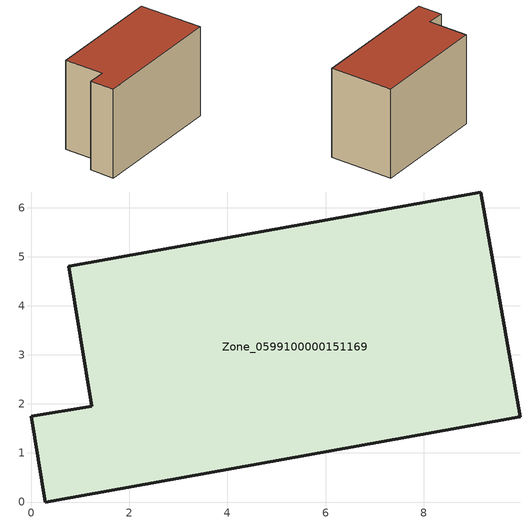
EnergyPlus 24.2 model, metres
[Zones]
Zone_0599100000151169
 floor ground (C_G): 0,1.75 1.23,1.95 0.76,4.81 9.16,6.32 9.97,1.74 0.29,0 z0
 wall outside (C_F): 1.23,1.95 0,1.75 0.29,0 9.97,1.74 9.16,6.32 0.76,4.81 1.23,1.95 z0:6.67
 roof outside (C_R): 9.16,6.32 0.76,4.81 1.23,1.95 0,1.75 0.29,0 9.97,1.74 z6.67
[BUILDING]
Pand.0599100000151169: North Axis=0; Terrain=City; Loads Convergence Tolerance Value=0.04; Temperature Convergence Tolerance Value=0.4; Solar Distribution=FullExterior; Maximum Number of Warmup Days=25; Minimum Number of Warmup Days=1
[Site:Location]
Rotterdam.The.Hague.AP_ZH_NLD Design_Conditions: Latitude=51.96; Longitude=4.45; Time Zone=1; Elevation=-4.5
[SITE:GROUNDTEMPERATURE:BUILDINGSURFACE]
18, 18, 18, 18, 18, 18, 18, 18, 18, 18, 18, 18
[MATERIAL] Thermal Absorptance=0.9; Solar Absorptance=0.7; Visible Absorptance=0.7
Name | Roughness | Thickness | Conductivity | Density | Specific Heat
G.TI.1946 | MediumSmooth | 0.15 | 1 | 540 | 1210
F.TI.1946 | Rough | 0.3 | 0.857143 | 1920 | 840
R.TI.1946 | MediumRough | 0.2 | 0.1 | 1500 | 1000
[CONSTRUCTION]
C_G: G.TI.1946
C_F: F.TI.1946
C_R: R.TI.1946
[ZONE]
Zone_0599100000151169: Type=1; Multiplier=1; Ceiling Height=Autocalculate; Volume=Autocalculate; Floor Area=autocalculate; Part of Total Floor Area=Yes
[ZONEINFILTRATION:DESIGNFLOWRATE]
Infil_Zone_0599100000151169: Zone or ZoneList or Space or SpaceList=Zone_0599100000151169; Schedule=AlwaysOn; Design Flow Rate Calculation Method=Flow/Area; Flow Rate per Floor Area=0.003; Constant Term Coefficient=1; Temperature Term Coefficient=0; Velocity Term Coefficient=0; Velocity Squared Term Coefficient=0
[HVACTEMPLATE:ZONE:IDEALLOADSAIRSYSTEM]
Zone_0599100000151169: Maximum Heating Supply Air Temperature=50; Minimum Cooling Supply Air Temperature=13; Maximum Heating Supply Air Humidity Ratio=0.0156; Minimum Cooling Supply Air Humidity Ratio=0.0077; Heating Limit=NoLimit; Cooling Limit=NoLimit; Dehumidification Control Type=ConstantSensibleHeatRatio; Cooling Sensible Heat Ratio=0.7; Dehumidification Setpoint=60; Humidification Control Type=None; Humidification Setpoint=30; Outdoor Air Method=None; Outdoor Air Flow Rate per Person=0.00944; Outdoor Air Flow Rate per Zone Floor Area=0; Outdoor Air Flow Rate per Zone=0; Demand Controlled Ventilation Type=None; Outdoor Air Economizer Type=NoEconomizer; Heat Recovery Type=None; Sensible Heat Recovery Effectiveness=0.7; Latent Heat Recovery Effectiveness=0.65
[ZONECONTROL:THERMOSTAT]
ThermostatControl_Zone_0599100000151169: Zone or ZoneList=Zone_0599100000151169; Control Type Schedule=DualSetpointControlType; Control 1=Thermostat_Zone_0599100000151169; Temperature Difference Between Cutout And Setpoint=0
[THERMOSTATSETPOINT:DUALSETPOINT]
Thermostat_Zone_0599100000151169: Heating Setpoint Temperature Schedule=HeatingSetpoint_Zone_0599100000151169; Cooling Setpoint Temperature Schedule=CoolingSetpoint_Zone_0599100000151169
[SCHEDULE:COMPACT]
HeatingSetpoint_Zone_0599100000151169: Through: 12/31, For: AllDays, Until: 24:00, 21
CoolingSetpoint_Zone_0599100000151169: Through: 12/31, For: AllDays, Until: 24:00, 24
DualSetpointControlType: Through: 12/31, For: AllDays, Until: 24:00, 4
AlwaysOn: Through: 12/31, For: AllDays, Until: 24:00, 1
